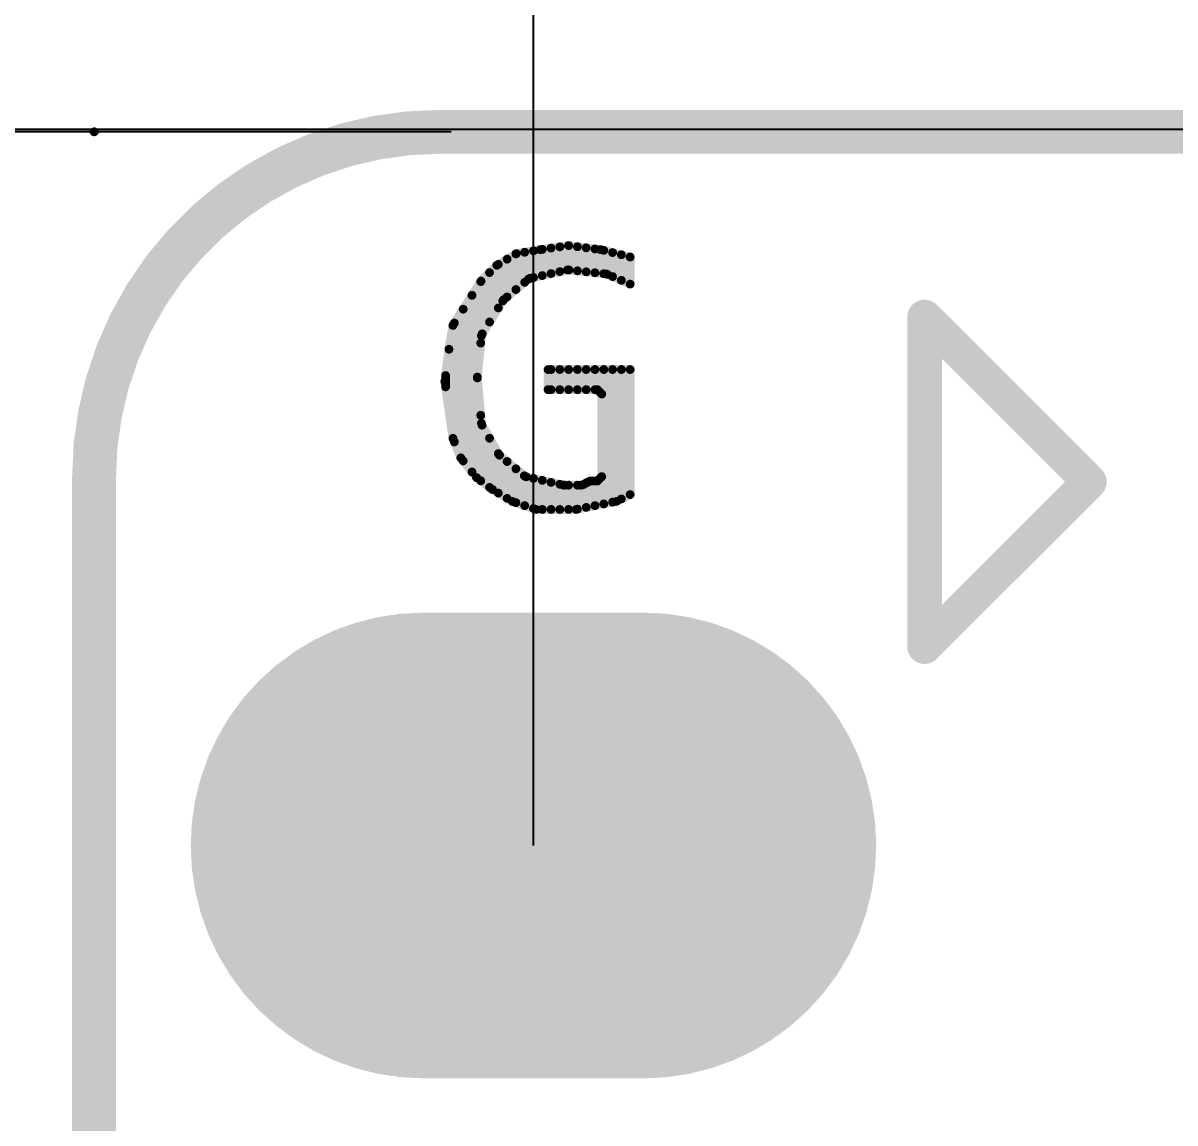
# Model space of a CAD drawing. Extents: x 138.1 to 180, y 20.3 to 82.2.
# Drawn here: x 145.511 to 148.84, y 61.331 to 64.51 of the extents above; entities that cross this region are included whole.
import ezdxf

# ---------------------------------------------------------------- set-up
doc = ezdxf.new("R2010")
doc.units = 0
doc.header["$MEASUREMENT"] = 0
doc.layers.get('0').update_dxf_attribs({"linetype": 'CONTINUOUS'})
doc.layers.get('Defpoints').update_dxf_attribs({"linetype": 'CONTINUOUS'})
doc.layers.add('SILKTOP_PHO', color=251, linetype='CONTINUOUS')
doc.styles.get("Standard").update_dxf_attribs({"font": 'arial.ttf'})
doc.dimstyles.get("Standard").update_dxf_attribs({"dimtxt": 1.5, "dimasz": 1.5, "dimexe": 0.18, "dimexo": 0, "dimgap": 0.5, "dimtad": 0, "dimtih": 1, "dimtoh": 1, "dimzin": 0, "dimdsep": 46, "dimtxsty": 'Standard', "dimcen": 0.09, "dimadec": 0, "dimazin": 0, "dimtfac": 1, "dimtofl": 0, "dimtmove": 2, "dimatfit": 3, "dimfxl": 1, "dimtolj": 1, "dimtzin": 0, "dimarcsym": 0})

# ---------------------------------------------------------------- blocks, each defined once
blk = doc.blocks.new('ROUND_1')
at = {"const_width": 0.0127}
blk.add_lwpolyline([(-0.00635, 0, 1), (0.00635, 0, 1)], format="xyb", close=True, dxfattribs=at)
blk = doc.blocks.new('ROUND_20')
at = {"const_width": 0.050038}
blk.add_lwpolyline([(-0.025018, 0, 1), (0.025018, 0, 1)], format="xyb", close=True, dxfattribs=at)
blk = doc.blocks.new('ROUND_32')
at = {"const_width": 0.0635}
blk.add_lwpolyline([(-0.03175, 0, 1), (0.03175, 0, 1)], format="xyb", close=True, dxfattribs=at)
blk = doc.blocks.new('OBLONG_242')
at = {"const_width": 1.3462}
blk.add_lwpolyline([(0.3175, 0), (-0.3175, 0)], dxfattribs=at)
at = {"const_width": 0.6731}
for points in [[(-0.65405, 0, 1), (0.01905, 0, 1)], [(-0.01905, 0, 1), (0.65405, 0, 1)]]:
    blk.add_lwpolyline(points, format="xyb", close=True, dxfattribs=at)
blk = doc.blocks.new('*D108')
at = {"color": 0, "linetype": 'Continuous', "lineweight": -2}
for p, q in [((146.7481, 64.1961), (140.5142, 64.1961)), ((140.6942, 62.6961), (140.6942, 46.0061)), ((140.6942, 26.7833), (140.6942, 43.4733)), ((146.7481, 25.2833), (140.5142, 25.2833))]:
    blk.add_line(p, q, dxfattribs=at)
at = {"color": 0, "linetype": 'Continuous'}
for points in [[(140.4442, 62.6961), (140.9442, 62.6961), (140.6942, 64.1961)], [(140.4442, 26.7833), (140.9442, 26.7833), (140.6942, 25.2833)]]:
    blk.add_solid(points, dxfattribs=at)
at = {"layer": 'Defpoints', "color": 0, "linetype": 'Continuous'}
for p in [(146.7481, 64.1961), (140.6942, 25.2833), (146.7481, 25.2833)]:
    blk.add_point(p, dxfattribs=at)
at = {"color": 0, "linetype": 'Continuous', "insert": (140.6942, 44.7397), "char_height": 1.5, "attachment_point": 5}
blk.add_mtext('\\A1;38.91', dxfattribs=at)
blk = doc.blocks.new('*D112')
at = {"color": 0, "linetype": 'Continuous', "lineweight": -2}
for p, q in [((149.4755, 69.9032), (144.9721, 69.9032)), ((145.1521, 65.7032), (145.1521, 68.4032)), ((149.4755, 64.2032), (144.9721, 64.2032))]:
    blk.add_line(p, q, dxfattribs=at)
at = {"color": 0, "linetype": 'Continuous'}
for points in [[(144.9021, 68.4032), (145.4021, 68.4032), (145.1521, 69.9032)], [(144.9021, 65.7032), (145.4021, 65.7032), (145.1521, 64.2032)]]:
    blk.add_solid(points, dxfattribs=at)
at = {"layer": 'Defpoints', "color": 0, "linetype": 'Continuous'}
for p in [(145.1521, 69.9032), (149.4755, 69.9032), (149.4755, 64.2032)]:
    blk.add_point(p, dxfattribs=at)
at = {"color": 0, "linetype": 'Continuous', "insert": (143.1904, 67.0532), "char_height": 1.5, "attachment_point": 5}
blk.add_mtext('\\A1;5.70', dxfattribs=at)
blk = doc.blocks.new('*D117')
at = {"color": 0, "linetype": 'Continuous', "lineweight": -2}
for p, q in [((146.9863, 62.1333), (146.9863, 75.5817)), ((169.8463, 62.5735), (169.8463, 75.5817)), ((148.4863, 75.4017), (155.3732, 75.4017)), ((168.3463, 75.4017), (161.4594, 75.4017))]:
    blk.add_line(p, q, dxfattribs=at)
at = {"color": 0, "linetype": 'Continuous'}
for points in [[(148.4863, 75.6517), (148.4863, 75.1517), (146.9863, 75.4017)], [(168.3463, 75.6517), (168.3463, 75.1517), (169.8463, 75.4017)]]:
    blk.add_solid(points, dxfattribs=at)
at = {"layer": 'Defpoints', "color": 0, "linetype": 'Continuous'}
for p in [(146.9863, 75.4017), (169.8463, 62.5735), (146.9863, 62.1333)]:
    blk.add_point(p, dxfattribs=at)
at = {"color": 0, "linetype": 'Continuous', "insert": (158.4163, 75.4017), "char_height": 1.5, "attachment_point": 5}
blk.add_mtext('\\A1;22.86', dxfattribs=at)

msp = doc.modelspace()

# ---------------------------------------------------------------- linework, layer by layer
at = {"const_width": 0.127}
msp.add_lwpolyline([(146.7163, 64.1961, 0.414214), (145.7163, 63.1961)], format="xyb", dxfattribs=at)
for points, const_width in [([(170.1163, 64.1961), (146.7163, 64.1961)], 0.127), ([(145.7163, 64.1961), (145.7171, 64.1961)], 0.0254), ([(145.7163, 63.1961), (145.7163, 26.2833)], 0.127)]:
    msp.add_lwpolyline(points, dxfattribs=dict(const_width=const_width))
at = {"layer": 'SILKTOP_PHO', "const_width": 0.127}
msp.add_lwpolyline([(146.7163, 64.1961, 0.414214), (145.7163, 63.1961)], format="xyb", dxfattribs=at)
at = {"layer": 'SILKTOP_PHO'}
for points, const_width in [([(170.1163, 64.1961), (146.7163, 64.1961)], 0.127), ([(145.7163, 64.1961), (145.7171, 64.1961)], 0.0254), ([(146.9368, 63.844), (146.8804, 63.8103)], 0.0254), ([(146.9355, 63.7402), (146.9355, 63.8433)], 0.0254), ([(147.0059, 63.8555), (146.9368, 63.844)], 0.0254), ([(146.9609, 63.7612), (146.9609, 63.8481)], 0.0254), ([(146.9863, 63.775), (146.9863, 63.8522)], 0.0254), ([(147.0876, 63.8672), (147.0059, 63.8555)], 0.0254), ([(147.0117, 63.7805), (147.0117, 63.8562)], 0.0254), ([(147.0371, 63.7864), (147.0371, 63.86)], 0.0254), ([(147.0625, 63.792), (147.0625, 63.8636)], 0.0254), ([(147.1806, 63.8555), (147.0876, 63.8672)], 0.0254), ([(147.0879, 63.797), (147.0879, 63.8672)], 0.0254), ([(147.1133, 63.7943), (147.1133, 63.8639)], 0.0254), ([(147.1387, 63.7915), (147.1387, 63.8608)], 0.0254), ([(147.1641, 63.7887), (147.1641, 63.8575)], 0.0254), ([(147.2657, 63.8341), (147.1806, 63.8555)], 0.0254), ([(147.1895, 63.7859), (147.1895, 63.8534)], 0.0254), ([(147.2149, 63.7777), (147.2149, 63.8471)], 0.0254), ([(146.8804, 63.8103), (146.8347, 63.7645)], 0.0254), ([(146.8847, 63.6871), (146.8847, 63.8128)], 0.0254), ([(146.9101, 63.7188), (146.9101, 63.828)], 0.0254), ([(147.2403, 63.7668), (147.2403, 63.8407)], 0.0254), ([(147.2657, 63.7559), (147.2657, 63.8344)], 0.0254), ([(147.2657, 63.7559), (147.2657, 63.8341)], 0.0254), ([(146.8593, 63.6464), (146.8593, 63.7892)], 0.0254), ([(146.9772, 63.7729), (147.0846, 63.7968)], 0.0254), ([(147.0846, 63.7968), (147.0889, 63.797)], 0.0254), ([(147.0889, 63.797), (147.1964, 63.7851)], 0.0254), ([(147.1964, 63.7851), (147.1999, 63.7841)], 0.0254), ([(147.1999, 63.7841), (147.2657, 63.7559)], 0.0254), ([(146.8347, 63.7645), (146.7534, 63.6365)], 0.0254), ([(146.8339, 63.5855), (146.8339, 63.7633)], 0.0254), ([(146.9002, 63.7107), (146.9718, 63.7704)], 0.0254), ([(146.9718, 63.7704), (146.9772, 63.7729)], 0.0254), ([(146.8085, 63.2131), (146.8085, 63.7234)], 0.0254), ([(146.8977, 63.7076), (146.9002, 63.7107)], 0.0254), ([(146.7831, 63.2449), (146.7831, 63.6833)], 0.0254), ([(146.838, 63.6121), (146.8977, 63.7076)], 0.0254), ([(148.1166, 63.6607), (148.5929, 63.1844)], 0.1001), ([(148.1166, 62.7082), (148.1166, 63.6607)], 0.1001), ([(146.7577, 63.2997), (146.7577, 63.6434)], 0.0254), ([(146.7534, 63.6365), (146.742, 63.5677)], 0.0254), ([(146.8359, 63.6065), (146.838, 63.6121)], 0.0254), ([(146.824, 63.4872), (146.8359, 63.6065)], 0.0254), ([(146.742, 63.5677), (146.73, 63.4742)], 0.0254), ([(147.2657, 63.509), (147.0285, 63.509)], 0.0254), ([(147.0285, 63.509), (147.0285, 63.4508)], 0.0254), ([(147.0371, 63.4508), (147.0371, 63.509)], 0.0254), ([(147.0625, 63.4508), (147.0625, 63.509)], 0.0254), ([(147.0879, 63.4508), (147.0879, 63.509)], 0.0254), ([(147.1133, 63.4508), (147.1133, 63.509)], 0.0254), ([(147.1387, 63.4508), (147.1387, 63.509)], 0.0254), ([(147.1641, 63.4508), (147.1641, 63.509)], 0.0254), ([(147.1895, 63.1206), (147.1895, 63.509)], 0.0254), ([(147.2149, 63.1257), (147.2149, 63.509)], 0.0254), ([(147.2403, 63.1349), (147.2403, 63.509)], 0.0254), ([(147.2657, 63.1476), (147.2657, 63.509)], 0.0254), ([(147.2657, 63.1476), (147.2657, 63.509)], 0.0254), ([(146.7323, 63.459), (146.7323, 63.4915)], 0.0254), ([(146.824, 63.4859), (146.824, 63.4872)], 0.0254), ([(146.824, 63.4849), (146.824, 63.4859)], 0.0254), ([(146.8359, 63.3536), (146.824, 63.4849)], 0.0254), ([(146.73, 63.4742), (146.7536, 63.3101)], 0.0254), ([(147.0285, 63.4508), (147.171, 63.4508)], 0.0254), ([(147.171, 63.4508), (147.1837, 63.4381)], 0.0254), ([(147.1837, 63.4381), (147.1837, 63.1994)], 0.0254), ([(146.8339, 63.1874), (146.8339, 63.3767)], 0.0254), ([(146.8377, 63.3482), (146.8359, 63.3536)], 0.0254), ([(146.8855, 63.2647), (146.8377, 63.3482)], 0.0254), ([(146.7536, 63.3101), (146.7762, 63.2537)], 0.0254), ([(146.8593, 63.1684), (146.8593, 63.3104)], 0.0254), ([(145.7163, 63.1961), (145.7163, 26.2833)], 0.127), ([(146.7762, 63.2537), (146.8217, 63.1966)], 0.0254), ([(146.8847, 63.1519), (146.8847, 63.2659)], 0.0254), ([(146.8883, 63.2614), (146.8855, 63.2647)], 0.0254), ([(146.9599, 63.2017), (146.8883, 63.2614)], 0.0254), ([(146.9101, 63.1366), (146.9101, 63.2431)], 0.0254), ([(146.9355, 63.1242), (146.9355, 63.222)], 0.0254), ([(148.5929, 63.1844), (148.1166, 62.7082)], 0.1001), ([(146.8217, 63.1966), (146.8677, 63.1623)], 0.0254), ([(146.9652, 63.1989), (146.9599, 63.2017)], 0.0254), ([(146.9609, 63.1156), (146.9609, 63.2009)], 0.0254), ([(147.0727, 63.175), (146.9652, 63.1989)], 0.0254), ([(146.9863, 63.1072), (146.9863, 63.1943)], 0.0254), ([(147.0117, 63.1046), (147.0117, 63.1887)], 0.0254), ([(147.0371, 63.1046), (147.0371, 63.1829)], 0.0254), ([(147.0625, 63.1046), (147.0625, 63.1773)], 0.0254), ([(147.1291, 63.176), (147.1232, 63.1747)], 0.0254), ([(147.1501, 63.1867), (147.1291, 63.176)], 0.0254), ([(147.1387, 63.1105), (147.1387, 63.1811)], 0.0254), ([(147.171, 63.1867), (147.1501, 63.1867)], 0.0254), ([(147.1641, 63.1156), (147.1641, 63.1867)], 0.0254), ([(147.1837, 63.1994), (147.171, 63.1867)], 0.0254), ([(146.8677, 63.1623), (146.9256, 63.1275)], 0.0254), ([(147.0755, 63.1747), (147.0727, 63.175)], 0.0254), ([(147.1232, 63.1747), (147.0755, 63.1747)], 0.0254), ([(147.0879, 63.1046), (147.0879, 63.1747)], 0.0254), ([(147.1133, 63.1054), (147.1133, 63.1747)], 0.0254), ([(147.2266, 63.128), (147.2657, 63.1476)], 0.0254), ([(146.9256, 63.1275), (146.9939, 63.1046)], 0.0254), ([(147.11, 63.1046), (147.2266, 63.128)], 0.0254), ([(146.9939, 63.1046), (147.11, 63.1046)], 0.0254)]:
    msp.add_lwpolyline(points, dxfattribs=dict(at, const_width=const_width))

# ---------------------------------------------------------------- block references
for name, p in [('ROUND_32', (146.7163, 64.1961)), ('ROUND_32', (146.7163, 64.1961)), ('ROUND_1', (145.7163, 64.1961)), ('ROUND_1', (145.7171, 64.1961)), ('ROUND_32', (145.7163, 63.1961)), ('ROUND_32', (145.7163, 63.1961)), ('OBLONG_242', (146.9863, 62.1333))]:
    msp.add_blockref(name, p)
for name, p in [('ROUND_32', (146.7163, 64.1961)), ('ROUND_32', (146.7163, 64.1961)), ('ROUND_1', (145.7163, 64.1961)), ('ROUND_1', (145.7171, 64.1961)), ('ROUND_1', (146.9355, 63.8433)), ('ROUND_1', (146.9368, 63.844)), ('ROUND_1', (146.9609, 63.8481)), ('ROUND_1', (146.9863, 63.8522)), ('ROUND_1', (147.0059, 63.8555)), ('ROUND_1', (147.0117, 63.8562)), ('ROUND_1', (147.0371, 63.86)), ('ROUND_1', (147.0625, 63.8636)), ('ROUND_1', (147.0876, 63.8672)), ('ROUND_1', (147.0879, 63.8672)), ('ROUND_1', (147.1133, 63.8639)), ('ROUND_1', (147.1387, 63.8608)), ('ROUND_1', (147.1641, 63.8575)), ('ROUND_1', (147.1806, 63.8555)), ('ROUND_1', (147.1895, 63.8534)), ('ROUND_1', (147.2149, 63.8471)), ('ROUND_1', (146.8804, 63.8103)), ('ROUND_1', (146.8847, 63.8128)), ('ROUND_1', (146.9101, 63.828)), ('ROUND_1', (147.2403, 63.8407)), ('ROUND_1', (147.2657, 63.8344)), ('ROUND_1', (147.2657, 63.8341)), ('ROUND_1', (147.2657, 63.8341)), ('ROUND_1', (146.8593, 63.7892)), ('ROUND_1', (147.0117, 63.7805)), ('ROUND_1', (147.0371, 63.7864)), ('ROUND_1', (147.0625, 63.792)), ('ROUND_1', (147.0846, 63.7968)), ('ROUND_1', (147.0879, 63.797)), ('ROUND_1', (147.0889, 63.797)), ('ROUND_1', (147.1133, 63.7943)), ('ROUND_1', (147.1387, 63.7915)), ('ROUND_1', (147.1641, 63.7887)), ('ROUND_1', (147.1895, 63.7859)), ('ROUND_1', (147.1964, 63.7851)), ('ROUND_1', (147.1999, 63.7841)), ('ROUND_1', (147.2149, 63.7777)), ('ROUND_1', (146.8339, 63.7633)), ('ROUND_1', (146.8347, 63.7645)), ('ROUND_1', (146.9609, 63.7612)), ('ROUND_1', (146.9718, 63.7704)), ('ROUND_1', (146.9772, 63.7729)), ('ROUND_1', (146.9863, 63.775)), ('ROUND_1', (147.2403, 63.7668)), ('ROUND_1', (147.2657, 63.7559)), ('ROUND_1', (147.2657, 63.7559)), ('ROUND_1', (146.8085, 63.7234)), ('ROUND_1', (146.9002, 63.7107)), ('ROUND_1', (146.9101, 63.7188)), ('ROUND_1', (146.9355, 63.7402)), ('ROUND_1', (146.7831, 63.6833)), ('ROUND_1', (146.8847, 63.6871)), ('ROUND_1', (146.8977, 63.7076)), ('ROUND_20', (148.1166, 63.6607)), ('ROUND_20', (148.1166, 63.6607)), ('ROUND_1', (146.7577, 63.6434)), ('ROUND_1', (146.8593, 63.6464)), ('ROUND_1', (146.7534, 63.6365)), ('ROUND_1', (146.838, 63.6121)), ('ROUND_1', (146.8339, 63.5855)), ('ROUND_1', (146.8359, 63.6065)), ('ROUND_1', (146.742, 63.5677)), ('ROUND_1', (147.0285, 63.509)), ('ROUND_1', (147.0371, 63.509)), ('ROUND_1', (147.0625, 63.509)), ('ROUND_1', (147.0879, 63.509)), ('ROUND_1', (147.1133, 63.509)), ('ROUND_1', (147.1387, 63.509)), ('ROUND_1', (147.1641, 63.509)), ('ROUND_1', (147.1895, 63.509)), ('ROUND_1', (147.2149, 63.509)), ('ROUND_1', (147.2403, 63.509)), ('ROUND_1', (147.2657, 63.509)), ('ROUND_1', (147.2657, 63.509)), ('ROUND_1', (146.7323, 63.4915)), ('ROUND_1', (146.824, 63.4872)), ('ROUND_1', (146.824, 63.4859)), ('ROUND_1', (146.824, 63.4849)), ('ROUND_1', (146.73, 63.4742)), ('ROUND_1', (146.7323, 63.459)), ('ROUND_1', (147.0285, 63.4508)), ('ROUND_1', (147.0371, 63.4508)), ('ROUND_1', (147.0625, 63.4508)), ('ROUND_1', (147.0879, 63.4508)), ('ROUND_1', (147.1133, 63.4508)), ('ROUND_1', (147.1387, 63.4508)), ('ROUND_1', (147.1641, 63.4508)), ('ROUND_1', (147.171, 63.4508)), ('ROUND_1', (147.1837, 63.4381)), ('ROUND_1', (146.8339, 63.3767)), ('ROUND_1', (146.8359, 63.3536)), ('ROUND_1', (146.8377, 63.3482)), ('ROUND_1', (146.7536, 63.3101)), ('ROUND_1', (146.8593, 63.3104)), ('ROUND_1', (146.7577, 63.2997)), ('ROUND_32', (145.7163, 63.1961)), ('ROUND_32', (145.7163, 63.1961)), ('ROUND_1', (146.7762, 63.2537)), ('ROUND_1', (146.7831, 63.2449)), ('ROUND_1', (146.8847, 63.2659)), ('ROUND_1', (146.8855, 63.2647)), ('ROUND_1', (146.8883, 63.2614)), ('ROUND_1', (146.9101, 63.2431)), ('ROUND_1', (146.8085, 63.2131)), ('ROUND_1', (146.9355, 63.222)), ('ROUND_20', (148.5929, 63.1844)), ('ROUND_1', (146.8217, 63.1966)), ('ROUND_1', (146.8339, 63.1874)), ('ROUND_1', (146.9599, 63.2017)), ('ROUND_1', (146.9609, 63.2009)), ('ROUND_1', (146.9652, 63.1989)), ('ROUND_1', (146.9863, 63.1943)), ('ROUND_1', (147.0117, 63.1887)), ('ROUND_1', (147.0371, 63.1829)), ('ROUND_1', (147.0625, 63.1773)), ('ROUND_1', (147.1291, 63.176)), ('ROUND_1', (147.1387, 63.1811)), ('ROUND_1', (147.1501, 63.1867)), ('ROUND_1', (147.1641, 63.1867)), ('ROUND_1', (147.171, 63.1867)), ('ROUND_1', (147.1837, 63.1994)), ('ROUND_1', (146.8593, 63.1684)), ('ROUND_1', (146.8677, 63.1623)), ('ROUND_1', (146.8847, 63.1519)), ('ROUND_1', (147.0727, 63.175)), ('ROUND_1', (147.0755, 63.1747)), ('ROUND_1', (147.0879, 63.1747)), ('ROUND_1', (147.1133, 63.1747)), ('ROUND_1', (147.1232, 63.1747)), ('ROUND_1', (147.2657, 63.1476)), ('ROUND_1', (147.2657, 63.1476)), ('ROUND_1', (146.9101, 63.1366)), ('ROUND_1', (146.9256, 63.1275)), ('ROUND_1', (146.9355, 63.1242)), ('ROUND_1', (146.9609, 63.1156)), ('ROUND_1', (147.1387, 63.1105)), ('ROUND_1', (147.1641, 63.1156)), ('ROUND_1', (147.1895, 63.1206)), ('ROUND_1', (147.2149, 63.1257)), ('ROUND_1', (147.2266, 63.128)), ('ROUND_1', (147.2403, 63.1349)), ('ROUND_1', (146.9863, 63.1072)), ('ROUND_1', (146.9939, 63.1046)), ('ROUND_1', (147.0117, 63.1046)), ('ROUND_1', (147.0371, 63.1046)), ('ROUND_1', (147.0625, 63.1046)), ('ROUND_1', (147.0879, 63.1046)), ('ROUND_1', (147.11, 63.1046)), ('ROUND_1', (147.1133, 63.1054)), ('ROUND_20', (148.1166, 62.7082))]:
    msp.add_blockref(name, p, dxfattribs=at)

# ---------------------------------------------------------------- dimensions: what is measured, and where the dimension line sits
at = {"linetype": 'Continuous'}
dim = msp.add_linear_dim(base=(146.9863, 75.4017), p1=(169.8463, 62.5735), p2=(146.9863, 62.1333), dimstyle='Standard', dxfattribs=at)
dim.commit()
dim.dimension.update_dxf_attribs({"geometry": '*D117', "text_midpoint": (158.4163, 75.4017)})
for base, p1, p2, picture, middle in [((145.1521, 69.9032), (149.4755, 64.2032), (149.4755, 69.9032), '*D112', (143.1904, 67.0532)), ((140.6942, 25.2833), (146.7481, 64.1961), (146.7481, 25.2833), '*D108', (140.6942, 44.7397))]:
    dim = msp.add_linear_dim(base=base, p1=p1, p2=p2, angle=90, dimstyle='Standard', dxfattribs=at)
    dim.commit()
    dim.dimension.update_dxf_attribs({"geometry": picture, "text_midpoint": middle})

doc.saveas('drawing.dxf')
